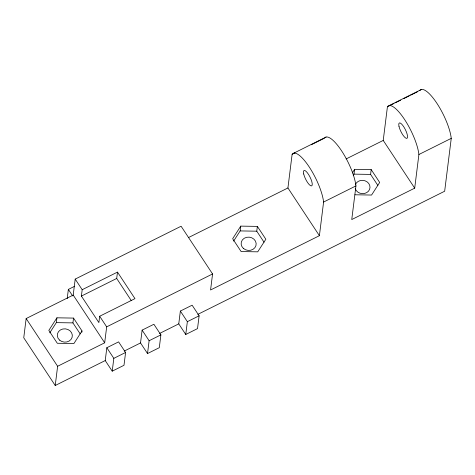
<?xml version="1.0" encoding="UTF-8"?>
<svg xmlns="http://www.w3.org/2000/svg" width="475" height="475" viewBox="0 0 475 475"><rect width="100%" height="100%" fill="white"/><g stroke="black" fill="none" stroke-linecap="round" stroke-linejoin="round"><path stroke-width="0.71" d="M294.761 153.003L292.119 154.322A31.849 9.031 63.5 0 1 309.249 167.004A31.849 9.031 63.5 0 1 323.594 202.047L319.402 235.689L210.573 289.982L212.568 273.956L181.094 226.231L75.198 279.104L73.209 295.082L26.149 318.553L23.75 337.784L55.225 385.504L105.23 360.561L106.827 347.742L118.596 341.869L125.59 352.474L123.993 365.293L112.225 371.165L105.23 360.561M49.768 332.821L56.335 322.626L56.935 317.817L73.53 318.09L82.009 330.944L81.837 332.322M55.225 385.504L57.623 366.272L26.149 318.553M67.207 298.668L68.358 289.412L74.243 286.478M80.198 333.919L72.93 322.893L73.53 318.09M82.193 289.708L117.491 272.104L134.971 298.638L99.679 316.243L98.883 322.59L81.397 296.079L82.193 289.708L75.198 279.104M57.623 366.272L104.684 342.802L106.673 326.853L99.679 316.243M131.332 300.669L116.696 278.469L117.491 272.104M112.225 371.165L113.822 358.346L106.827 347.742M140.529 342.95L142.126 330.131L153.894 324.265L160.888 334.869L159.291 347.688L147.523 353.554L140.529 342.95L124.189 351.102M147.523 353.554L149.12 340.735L142.126 330.131M178.76 323.879L180.357 311.06L192.126 305.193L199.12 315.798L197.523 328.611L185.755 334.483L178.76 323.879L159.576 333.45M185.755 334.483L187.352 321.664L180.357 311.06M233.605 241.116L240.172 230.921L240.772 226.118L257.361 226.385L265.846 239.24L257.729 251.833L241.134 251.566L232.655 238.711L240.772 226.118M264.035 242.208L256.767 231.188L257.361 226.385M319.402 235.689L287.927 187.969L292.119 154.322M353.228 175.334L354.006 174.135L354.599 169.332L371.195 169.599L379.673 182.453L371.563 195.047L354.968 194.78M324.942 137.649A31.849 9.031 63.5 0 1 342.196 151.774A31.849 9.031 63.5 0 1 355.947 185.903L351.755 219.551L414.705 188.148L418.897 154.506A31.849 9.031 63.5 0 0 404.552 119.457A31.849 9.031 63.5 0 0 387.422 106.78L394.024 103.485M377.868 185.422L370.595 174.402L371.195 169.599M414.705 188.148L383.23 140.428L387.422 106.78M419.775 90.642A31.849 9.031 63.5 0 1 436.905 103.318A31.849 9.031 63.5 0 1 451.25 138.362L444.665 191.229L197.826 314.367M56.935 317.817L48.824 330.41L57.303 343.265L73.898 343.538L82.009 330.944M352.284 172.93L354.599 169.332M293.764 153.182L326.117 137.037M389.061 105.634L421.42 89.496M311.267 144.768L324.473 138.183M395.343 102.826L400.627 100.195M403.928 98.545L409.213 95.908M410.531 95.249L417.798 91.627M188.385 237.625L287.927 187.969M346.127 158.935L383.23 140.428M81.397 296.079L116.696 278.469M323.594 202.047L355.947 185.903M418.897 154.506L451.25 138.362M106.673 326.853L212.568 273.956M113.822 358.346L125.59 352.474M149.12 340.735L160.888 334.869M187.352 321.664L199.12 315.798M354.006 174.135L370.595 174.402M240.172 230.921L256.767 231.188M56.335 322.626L72.93 322.893M73.209 295.082L104.684 342.802M68.358 289.412L72.633 295.895M355.377 184.603A7.541 6.65 7.1 0 1 367.074 181.842A7.541 6.65 7.1 0 1 366.7 192.63A7.541 6.65 7.1 0 1 355.235 188.605M243.396 248.407A7.541 6.65 7.1 0 0 255.948 245.623A7.541 6.65 7.1 0 0 246.608 237.31A7.541 6.65 7.1 0 0 243.396 248.407M399.012 126.451A8.568 2.428 63.5 0 0 406.505 138.379A8.568 2.428 63.5 0 0 403.952 127.098A8.568 2.428 63.5 0 0 399.012 126.451M303.709 173.993A8.568 2.428 63.5 0 0 311.208 185.921A8.568 2.428 63.5 0 0 308.655 174.64A8.568 2.428 63.5 0 0 303.709 173.993M59.559 340.112A7.541 6.65 7.1 0 0 72.111 337.327A7.541 6.65 7.1 0 0 62.777 329.015A7.541 6.65 7.1 0 0 59.559 340.112"/></g></svg>
